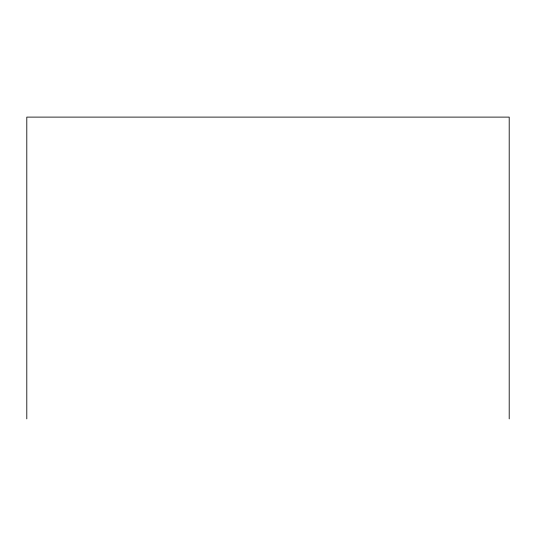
<?xml version="1.0" encoding="UTF-8"?>
<svg xmlns="http://www.w3.org/2000/svg" width="536" height="536" viewBox="0 0 536 536"><rect width="100%" height="100%" fill="white"/><g stroke="black" fill="none" stroke-linecap="round" stroke-linejoin="round"><path stroke-width="0.8" d="M509.2 418.891L509.2 117.109L26.8 117.109L26.8 418.891"/></g></svg>
